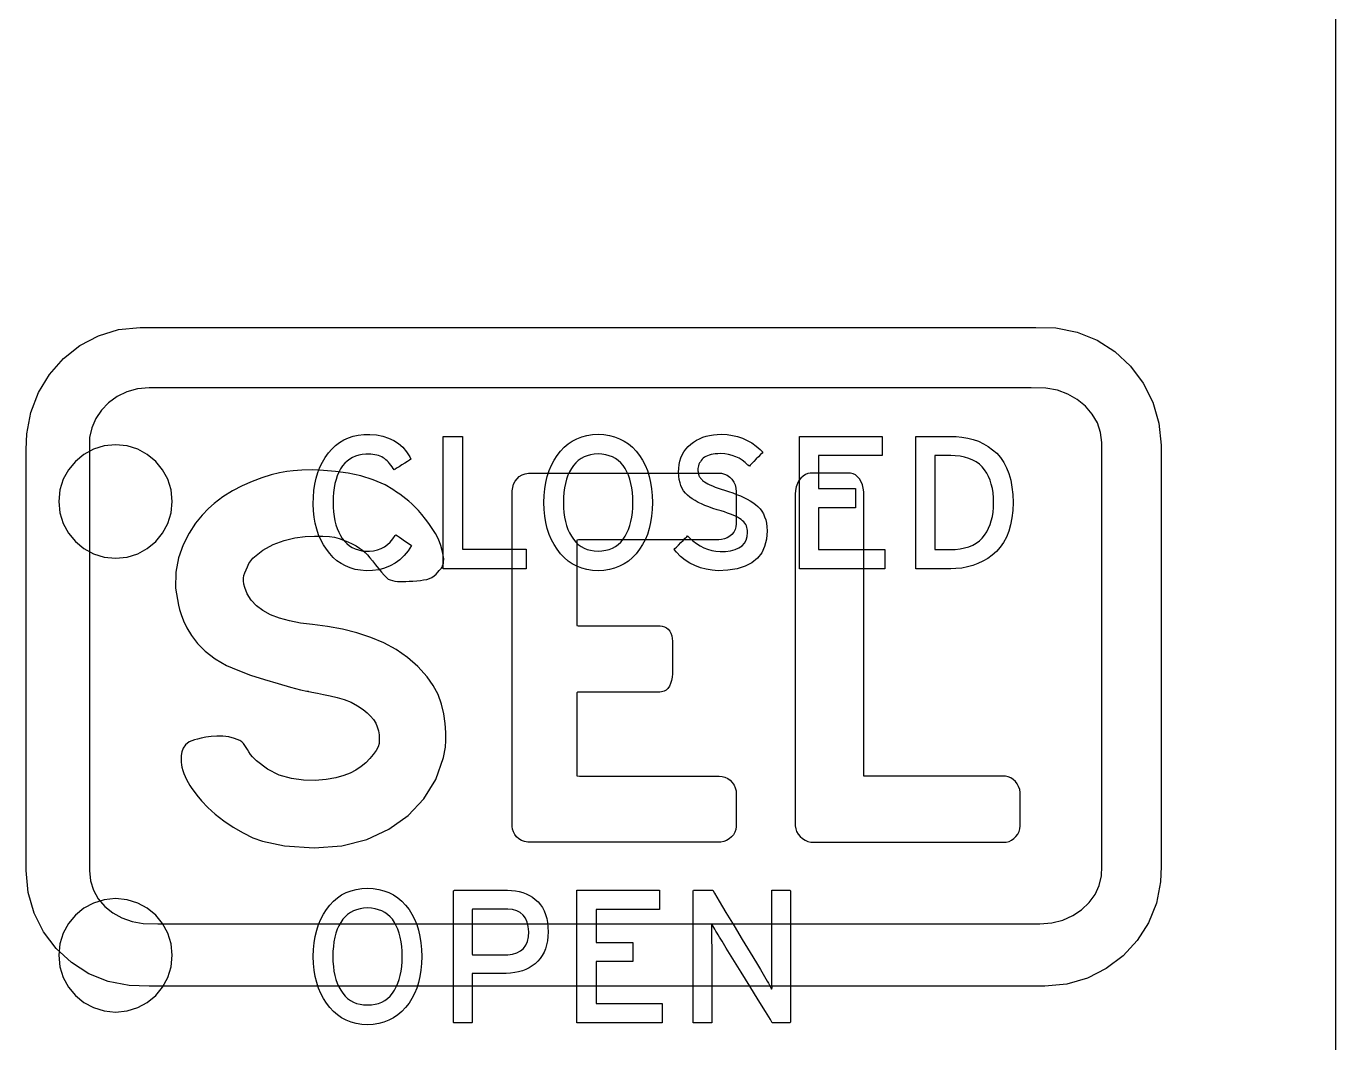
# Model space of a CAD drawing. Extents: x 1 to 47.7, y 0.2 to 35.
# Drawn here: x 24.198 to 25.352, y 3.85 to 4.746 of the extents above; entities that cross this region are included whole.
import ezdxf

# ---------------------------------------------------------------- set-up
doc = ezdxf.new("R2010")
doc.units = 0
doc.header["$MEASUREMENT"] = 0
for name, color, linetype in [('4_1__5U__UP_TO_TWO_IO_BOAR', 7, 'CONTINUOUS'), ('4_2__5U__FRONT_PANEL_W_24_', 7, 'CONTINUOUS'), ('5_1___24__TARGET_LEDS___12', 7, 'CONTINUOUS')]:
    doc.layers.add(name, color=color, linetype=linetype)

msp = doc.modelspace()

# ---------------------------------------------------------------- linework, layer by layer
at = {"layer": '4_1__5U__UP_TO_TWO_IO_BOAR'}
for points in [[(24.2981, 4.4806), (24.3286, 4.4806), (24.4097, 4.4806), (24.526, 4.4806), (24.6617, 4.4806), (24.8013, 4.4806), (24.9292, 4.4806), (25.0299, 4.4806), (25.0877, 4.4806), (25.1054, 4.4801), (25.1242, 4.4764), (25.1416, 4.4693), (25.1573, 4.4592), (25.171, 4.4464), (25.1823, 4.4315), (25.1908, 4.4146), (25.1962, 4.3963), (25.198, 4.3769), (25.198, 4.3625), (25.198, 4.3243), (25.198, 4.2697), (25.198, 4.2058), (25.198, 4.1402), (25.198, 4.08), (25.198, 4.0327), (25.198, 4.0055), (25.1976, 3.992), (25.1939, 3.9732), (25.1869, 3.9558), (25.177, 3.9402), (25.1645, 3.9266), (25.1497, 3.9155), (25.1331, 3.9071), (25.1149, 3.9019), (25.0956, 3.9), (25.0651, 3.9), (24.9839, 3.9), (24.8677, 3.9), (24.732, 3.9), (24.5924, 3.9), (24.4645, 3.9), (24.3638, 3.9), (24.306, 3.9), (24.2885, 3.9005), (24.27, 3.9041), (24.2529, 3.911), (24.2375, 3.9208), (24.2241, 3.9331), (24.213, 3.9478), (24.2047, 3.9643), (24.1995, 3.9824), (24.1976, 4.0018), (24.1976, 4.0161), (24.1976, 4.0543), (24.1976, 4.109), (24.1976, 4.1728), (24.1976, 4.2384), (24.1976, 4.2986), (24.1976, 4.3459), (24.1976, 4.3731), (24.1981, 4.3867), (24.2017, 4.4056), (24.2085, 4.4233), (24.2182, 4.4392), (24.2305, 4.4531), (24.245, 4.4646), (24.2613, 4.4732), (24.2791, 4.4787)], [(24.306, 4.4272), (24.2958, 4.4263), (24.2864, 4.4237), (24.2778, 4.4196), (24.2702, 4.4142), (24.2639, 4.4077), (24.2589, 4.4003), (24.2554, 4.3922), (24.2535, 4.3836), (24.2533, 4.3754), (24.2533, 4.348), (24.2533, 4.3004), (24.2533, 4.2399), (24.2533, 4.1738), (24.2533, 4.1096), (24.2533, 4.0546), (24.2533, 4.0162), (24.2533, 4.0018), (24.2542, 3.9929), (24.2569, 3.9846), (24.2612, 3.977), (24.2669, 3.9703), (24.2739, 3.9646), (24.282, 3.9601), (24.291, 3.9569), (24.3008, 3.9552), (24.3138, 3.955), (24.3707, 3.955), (24.4698, 3.955), (24.5958, 3.955), (24.7333, 3.955), (24.8669, 3.955), (24.9814, 3.955), (25.0613, 3.955), (25.0913, 3.955), (25.1016, 3.9559), (25.1113, 3.9583), (25.1202, 3.9622), (25.128, 3.9673), (25.1346, 3.9736), (25.1398, 3.9807), (25.1435, 3.9887), (25.1454, 3.9973), (25.1457, 4.0055), (25.1457, 4.0329), (25.1457, 4.0805), (25.1457, 4.141), (25.1457, 4.2071), (25.1457, 4.2713), (25.1457, 4.3263), (25.1457, 4.3647), (25.1457, 4.3792), (25.1447, 4.388), (25.1419, 4.3964), (25.1374, 4.4041), (25.1314, 4.4111), (25.1242, 4.4171), (25.1158, 4.4218), (25.1066, 4.4252), (25.0966, 4.427), (25.0835, 4.4272), (25.0266, 4.4272), (24.9275, 4.4272), (24.8015, 4.4272), (24.664, 4.4272), (24.5304, 4.4272), (24.416, 4.4272), (24.336, 4.4272)], [(24.386, 4.1164), (24.3813, 4.1184), (24.3762, 4.1197), (24.3709, 4.1202), (24.3656, 4.1203), (24.3606, 4.1199), (24.3559, 4.1193), (24.3519, 4.1185), (24.3487, 4.1178), (24.346, 4.1171), (24.3414, 4.1152), (24.3381, 4.1127), (24.336, 4.1097), (24.3347, 4.1066), (24.3342, 4.1034), (24.3341, 4.1003), (24.3343, 4.0975), (24.3345, 4.0952), (24.3348, 4.0931), (24.3356, 4.0902), (24.3366, 4.0874), (24.3377, 4.0847), (24.3389, 4.082), (24.3404, 4.0794), (24.3419, 4.0768), (24.3437, 4.0743), (24.3457, 4.0717), (24.348, 4.0683), (24.3521, 4.0632), (24.3576, 4.0575), (24.3643, 4.0516), (24.3719, 4.0457), (24.3802, 4.0401), (24.3888, 4.035), (24.3974, 4.0308), (24.4058, 4.0277), (24.4253, 4.0237), (24.4515, 4.0218), (24.4758, 4.0238), (24.4978, 4.0294), (24.5174, 4.0383), (24.5343, 4.0503), (24.5481, 4.0651), (24.5586, 4.0822), (24.5656, 4.1015), (24.5672, 4.1105), (24.5675, 4.1166), (24.5675, 4.1237), (24.567, 4.1316), (24.5658, 4.1399), (24.5638, 4.1485), (24.5607, 4.1569), (24.5565, 4.1651), (24.551, 4.1726), (24.543, 4.1816), (24.5338, 4.1897), (24.5237, 4.1966), (24.5129, 4.2025), (24.5013, 4.2074), (24.4891, 4.2114), (24.4764, 4.2145), (24.4633, 4.2169), (24.4499, 4.2186), (24.4393, 4.2199), (24.4296, 4.2219), (24.4209, 4.2243), (24.4131, 4.2273), (24.4063, 4.231), (24.4006, 4.2352), (24.396, 4.2401), (24.3925, 4.2457), (24.3904, 4.2513), (24.3895, 4.2543), (24.3891, 4.2571), (24.3892, 4.2596), (24.3896, 4.262), (24.3904, 4.2644), (24.3914, 4.2669), (24.3926, 4.2695), (24.3939, 4.2724), (24.3975, 4.2772), (24.4061, 4.2842), (24.4154, 4.2893), (24.4249, 4.2929), (24.4343, 4.2951), (24.4434, 4.2962), (24.4518, 4.2967), (24.4591, 4.2966), (24.4649, 4.2963), (24.4693, 4.2957), (24.4734, 4.2946), (24.4774, 4.2932), (24.4813, 4.2916), (24.485, 4.2899), (24.4884, 4.288), (24.4915, 4.2861), (24.4942, 4.2841), (24.4965, 4.2821), (24.4984, 4.2801), (24.5006, 4.2776), (24.503, 4.2747), (24.5056, 4.2714), (24.5082, 4.2681), (24.5108, 4.265), (24.5131, 4.2622), (24.5152, 4.2601), (24.5168, 4.2588), (24.5186, 4.258), (24.5206, 4.2574), (24.5227, 4.2569), (24.5248, 4.2567), (24.5271, 4.2565), (24.5295, 4.2565), (24.5322, 4.2566), (24.5352, 4.2568), (24.5385, 4.257), (24.5419, 4.2573), (24.5451, 4.2576), (24.548, 4.258), (24.5507, 4.2585), (24.5531, 4.2593), (24.5553, 4.2603), (24.5573, 4.2615), (24.5591, 4.2631), (24.5606, 4.265), (24.5618, 4.2663), (24.5628, 4.2675), (24.5636, 4.2685), (24.5642, 4.2694), (24.5647, 4.2704), (24.5651, 4.2714), (24.5654, 4.2725), (24.5656, 4.2739), (24.5657, 4.2765), (24.5647, 4.2828), (24.5632, 4.2885), (24.561, 4.2938), (24.5585, 4.2988), (24.5556, 4.3033), (24.5526, 4.3077), (24.5495, 4.3117), (24.5465, 4.3156), (24.5434, 4.3192), (24.5403, 4.3224), (24.5375, 4.3251), (24.5348, 4.3275), (24.5323, 4.3296), (24.5297, 4.3315), (24.527, 4.3335), (24.524, 4.3355), (24.5208, 4.3378), (24.514, 4.3418), (24.5036, 4.3463), (24.4927, 4.3497), (24.4815, 4.3521), (24.4704, 4.3537), (24.4596, 4.3546), (24.4496, 4.3549), (24.4406, 4.3547), (24.433, 4.3542), (24.4273, 4.3536), (24.4209, 4.3524), (24.4135, 4.3505), (24.4054, 4.348), (24.3969, 4.3448), (24.3881, 4.341), (24.3794, 4.3365), (24.371, 4.3313), (24.3632, 4.3254), (24.3582, 4.3209), (24.3528, 4.3152), (24.347, 4.3079), (24.3412, 4.2992), (24.336, 4.289), (24.3319, 4.2775), (24.3295, 4.2648), (24.3293, 4.2508), (24.3318, 4.2358), (24.3328, 4.232), (24.3342, 4.2275), (24.3363, 4.2219), (24.3392, 4.2157), (24.3433, 4.209), (24.3486, 4.2021), (24.3555, 4.1953), (24.3641, 4.1886), (24.3743, 4.1827), (24.3841, 4.1784), (24.3955, 4.1742), (24.4077, 4.1702), (24.4198, 4.1666), (24.4306, 4.1636), (24.4393, 4.1613), (24.445, 4.16), (24.4466, 4.1598), (24.4455, 4.1601), (24.4495, 4.1591), (24.4543, 4.1581), (24.4598, 4.157), (24.4656, 4.1558), (24.4718, 4.1544), (24.4779, 4.1525), (24.484, 4.1502), (24.4897, 4.1472), (24.4946, 4.1439), (24.4982, 4.141), (24.5012, 4.138), (24.5037, 4.135), (24.5057, 4.1319), (24.5071, 4.1286), (24.5081, 4.1251), (24.5087, 4.1214), (24.5089, 4.1173), (24.5087, 4.114), (24.5078, 4.111), (24.5061, 4.1077), (24.5036, 4.1041), (24.5006, 4.1005), (24.4969, 4.0969), (24.4928, 4.0935), (24.4881, 4.0904), (24.4831, 4.0878), (24.4777, 4.0857), (24.4706, 4.0837), (24.4621, 4.0821), (24.4525, 4.0812), (24.4422, 4.0814), (24.4314, 4.0829), (24.4207, 4.086), (24.4102, 4.0912), (24.4005, 4.0986), (24.3972, 4.102), (24.3954, 4.1043), (24.3939, 4.1065), (24.3926, 4.1085), (24.3915, 4.1104), (24.3903, 4.1122), (24.3891, 4.1138), (24.3877, 4.1152)], [(24.626, 4.3136), (24.626, 4.3136), (24.626, 4.3136), (24.626, 4.3136), (24.626, 4.3136), (24.626, 4.3136), (24.626, 4.3136), (24.626, 4.3136), (24.626, 4.3136), (24.626, 4.3137), (24.626, 4.3147), (24.626, 4.317), (24.626, 4.3201), (24.626, 4.3237), (24.626, 4.3273), (24.626, 4.3307), (24.626, 4.3334), (24.626, 4.335), (24.6261, 4.3365), (24.6265, 4.3396), (24.6273, 4.3424), (24.6286, 4.345), (24.6303, 4.3472), (24.6323, 4.3491), (24.6347, 4.3506), (24.6374, 4.3516), (24.6404, 4.3521), (24.6437, 4.3521), (24.6554, 4.3521), (24.6755, 4.3521), (24.701, 4.3521), (24.729, 4.3521), (24.7567, 4.3521), (24.781, 4.3521), (24.7991, 4.3521), (24.808, 4.3521), (24.8105, 4.352), (24.8131, 4.3513), (24.8156, 4.3502), (24.8178, 4.3486), (24.8197, 4.3467), (24.8213, 4.3443), (24.8225, 4.3417), (24.8233, 4.3388), (24.8236, 4.3356), (24.8236, 4.3345), (24.8236, 4.332), (24.8236, 4.3283), (24.8236, 4.3239), (24.8236, 4.3192), (24.8236, 4.3147), (24.8236, 4.311), (24.8236, 4.3085), (24.8236, 4.3075), (24.8233, 4.3049), (24.8225, 4.3024), (24.8213, 4.3002), (24.8197, 4.2982), (24.8178, 4.2965), (24.8156, 4.2952), (24.8131, 4.2942), (24.8105, 4.2937), (24.8081, 4.2935), (24.8014, 4.2935), (24.7878, 4.2935), (24.7695, 4.2935), (24.7487, 4.2935), (24.7275, 4.2935), (24.7083, 4.2935), (24.6932, 4.2935), (24.6844, 4.2935), (24.683, 4.293), (24.683, 4.288), (24.683, 4.2791), (24.683, 4.2677), (24.683, 4.2549), (24.683, 4.2422), (24.683, 4.2309), (24.683, 4.2224), (24.683, 4.2178), (24.6841, 4.2175), (24.6897, 4.2175), (24.6988, 4.2175), (24.7102, 4.2175), (24.7226, 4.2175), (24.7347, 4.2175), (24.7452, 4.2175), (24.7528, 4.2175), (24.7564, 4.2175), (24.7582, 4.2173), (24.7602, 4.2167), (24.762, 4.2158), (24.7635, 4.2145), (24.7649, 4.2129), (24.7659, 4.211), (24.7667, 4.2088), (24.7672, 4.2065), (24.7673, 4.204), (24.7673, 4.203), (24.7673, 4.2003), (24.7673, 4.1965), (24.7673, 4.1919), (24.7673, 4.1872), (24.7673, 4.1828), (24.7673, 4.1791), (24.7673, 4.1767), (24.7673, 4.1754), (24.7671, 4.1722), (24.7666, 4.1693), (24.7657, 4.1666), (24.7646, 4.1644), (24.7633, 4.1624), (24.7617, 4.1609), (24.7599, 4.1599), (24.7578, 4.1593), (24.7561, 4.1592), (24.7517, 4.1592), (24.7434, 4.1592), (24.7325, 4.1592), (24.7203, 4.1592), (24.708, 4.1592), (24.6969, 4.1592), (24.6883, 4.1592), (24.6836, 4.1592), (24.683, 4.1584), (24.683, 4.1532), (24.683, 4.1442), (24.683, 4.1329), (24.683, 4.1204), (24.683, 4.1081), (24.683, 4.0973), (24.683, 4.0893), (24.683, 4.0853), (24.6854, 4.0851), (24.6956, 4.0851), (24.7116, 4.0851), (24.7313, 4.0851), (24.7525, 4.0851), (24.773, 4.0851), (24.7907, 4.0851), (24.8032, 4.0851), (24.8084, 4.0851), (24.811, 4.0849), (24.8136, 4.0842), (24.816, 4.083), (24.8181, 4.0814), (24.82, 4.0794), (24.8216, 4.0772), (24.8227, 4.0748), (24.8234, 4.0721), (24.8236, 4.0696), (24.8236, 4.0684), (24.8236, 4.0656), (24.8236, 4.0616), (24.8236, 4.057), (24.8236, 4.0522), (24.8236, 4.0477), (24.8236, 4.0441), (24.8236, 4.0418), (24.8236, 4.0406), (24.8232, 4.0381), (24.8223, 4.0357), (24.821, 4.0335), (24.8194, 4.0315), (24.8174, 4.0298), (24.8151, 4.0284), (24.8126, 4.0274), (24.81, 4.0269), (24.8072, 4.0268), (24.7964, 4.0268), (24.7769, 4.0268), (24.7518, 4.0268), (24.7239, 4.0268), (24.6961, 4.0268), (24.6713, 4.0268), (24.6526, 4.0268), (24.6427, 4.0268), (24.6398, 4.0269), (24.6369, 4.0275), (24.6342, 4.0285), (24.6319, 4.0299), (24.6299, 4.0316), (24.6283, 4.0337), (24.6271, 4.0359), (24.6264, 4.0383), (24.6261, 4.0408), (24.626, 4.0479), (24.626, 4.0713), (24.626, 4.107), (24.626, 4.1503), (24.626, 4.1964), (24.626, 4.2405), (24.626, 4.278), (24.626, 4.3039)], [(24.8756, 4.0413), (24.876, 4.0387), (24.8768, 4.0362), (24.8782, 4.0339), (24.88, 4.0319), (24.882, 4.0301), (24.8843, 4.0286), (24.8867, 4.0276), (24.8892, 4.027), (24.8915, 4.0268), (24.9016, 4.0268), (24.921, 4.0268), (24.9467, 4.0268), (24.9754, 4.0268), (25.0042, 4.0268), (25.0299, 4.0268), (25.0493, 4.0268), (25.0593, 4.0268), (25.0616, 4.027), (25.064, 4.0276), (25.0662, 4.0286), (25.0683, 4.0301), (25.0701, 4.0319), (25.0717, 4.0339), (25.0729, 4.0362), (25.0736, 4.0387), (25.0739, 4.0413), (25.0739, 4.0423), (25.0739, 4.0451), (25.0739, 4.0491), (25.0739, 4.0538), (25.0739, 4.0587), (25.0739, 4.0632), (25.0739, 4.0669), (25.0739, 4.0691), (25.0739, 4.0706), (25.0734, 4.0733), (25.0725, 4.0759), (25.0712, 4.0783), (25.0696, 4.0805), (25.0676, 4.0822), (25.0655, 4.0837), (25.0632, 4.0846), (25.0609, 4.0851), (25.058, 4.0851), (25.048, 4.0851), (25.032, 4.0851), (25.0122, 4.0851), (24.9908, 4.0851), (24.9702, 4.0851), (24.9527, 4.0851), (24.9405, 4.0851), (24.9359, 4.0851), (24.9359, 4.0943), (24.9359, 4.1188), (24.9359, 4.1541), (24.9359, 4.1955), (24.9359, 4.2385), (24.9359, 4.2783), (24.9359, 4.3106), (24.9359, 4.3305), (24.9359, 4.3358), (24.9355, 4.339), (24.9347, 4.3419), (24.9336, 4.3446), (24.9322, 4.347), (24.9305, 4.349), (24.9286, 4.3505), (24.9266, 4.3516), (24.9244, 4.3521), (24.9231, 4.3521), (24.9203, 4.3521), (24.9158, 4.3521), (24.9103, 4.3521), (24.9043, 4.3521), (24.8985, 4.3521), (24.8935, 4.3521), (24.8901, 4.3521), (24.8888, 4.3521), (24.8866, 4.3518), (24.8845, 4.351), (24.8824, 4.3496), (24.8805, 4.3477), (24.8788, 4.3455), (24.8774, 4.3429), (24.8764, 4.34), (24.8758, 4.3369), (24.8756, 4.3336), (24.8756, 4.3178), (24.8756, 4.2874), (24.8756, 4.2472), (24.8756, 4.2022), (24.8756, 4.1571), (24.8756, 4.1169), (24.8756, 4.0865), (24.8756, 4.0708), (24.8756, 4.0691), (24.8756, 4.0669), (24.8756, 4.0632), (24.8756, 4.0587), (24.8756, 4.0538), (24.8756, 4.0491), (24.8756, 4.0451), (24.8756, 4.0423)]]:
    msp.add_lwpolyline(points, close=True, dxfattribs=at)
at = {"layer": '4_2__5U__FRONT_PANEL_W_24_'}
msp.add_lwpolyline([(25.3521, 3.8408), (25.3521, 3.876), (25.3521, 3.9122), (25.3521, 3.9493), (25.3521, 3.9873), (25.3521, 4.0262), (25.3521, 4.0659), (25.3521, 4.1066), (25.3521, 4.1481), (25.3521, 4.1904), (25.3521, 4.2336), (25.3521, 4.2777), (25.3521, 4.3225), (25.3521, 4.3682), (25.3521, 4.4147), (25.3521, 4.462), (25.3521, 4.51), (25.3521, 4.5589), (25.3521, 4.6085), (25.3521, 4.6589), (25.3521, 4.71), (25.3521, 4.7618)], dxfattribs=at)
at = {"layer": '5_1___24__TARGET_LEDS___12'}
for points in [[(25.3521, 3.8408), (25.3521, 3.876), (25.3521, 3.9122), (25.3521, 3.9493), (25.3521, 3.9873), (25.3521, 4.0262), (25.3521, 4.0659), (25.3521, 4.1066), (25.3521, 4.1481), (25.3521, 4.1904), (25.3521, 4.2336), (25.3521, 4.2777), (25.3521, 4.3225), (25.3521, 4.3682), (25.3521, 4.4147), (25.3521, 4.462), (25.3521, 4.51), (25.3521, 4.5589), (25.3521, 4.6085), (25.3521, 4.6589), (25.3521, 4.71), (25.3521, 4.7618)], [(24.5652, 4.2679), (24.5652, 4.3845), (24.5821, 4.3845), (24.5821, 4.285), (24.6385, 4.285), (24.6385, 4.2679), (24.5652, 4.2679)], [(24.8793, 4.2679), (24.8793, 4.3845), (24.9521, 4.3845), (24.9521, 4.3676), (24.8962, 4.3676), (24.8962, 4.3386), (24.9287, 4.3386), (24.9287, 4.3217), (24.8962, 4.3217), (24.8962, 4.2848), (24.9546, 4.2848), (24.9546, 4.2679), (24.8793, 4.2679)], [(24.6831, 3.8678), (24.6831, 3.9845), (24.7558, 3.9845), (24.7558, 3.9675), (24.7, 3.9675), (24.7, 3.9385), (24.7324, 3.9385), (24.7324, 3.9216), (24.7, 3.9216), (24.7, 3.8848), (24.7583, 3.8848), (24.7583, 3.8678), (24.6831, 3.8678)]]:
    msp.add_lwpolyline(points, dxfattribs=at)
for points in [[(24.2264, 4.3272), (24.2274, 4.3171), (24.2303, 4.3077), (24.2349, 4.2992), (24.2411, 4.2918), (24.2485, 4.2857), (24.257, 4.2811), (24.2663, 4.2782), (24.2764, 4.2772), (24.2865, 4.2782), (24.2959, 4.2811), (24.3044, 4.2857), (24.3118, 4.2918), (24.3179, 4.2992), (24.3225, 4.3077), (24.3254, 4.3171), (24.3264, 4.3272), (24.3254, 4.3373), (24.3225, 4.3467), (24.3179, 4.3551), (24.3118, 4.3625), (24.3044, 4.3686), (24.2959, 4.3732), (24.2865, 4.3761), (24.2764, 4.3772), (24.2663, 4.3761), (24.257, 4.3732), (24.2485, 4.3686), (24.2411, 4.3625), (24.2349, 4.3551), (24.2303, 4.3467), (24.2274, 4.3373)], [(24.5374, 4.2883), (24.5343, 4.2836), (24.5309, 4.2794), (24.5271, 4.2758), (24.523, 4.2728), (24.5185, 4.2703), (24.5136, 4.2684), (24.5084, 4.267), (24.5028, 4.2662), (24.4972, 4.266), (24.4923, 4.2665), (24.4876, 4.2673), (24.4833, 4.2686), (24.4791, 4.2703), (24.4753, 4.2724), (24.4716, 4.2749), (24.4683, 4.2779), (24.4652, 4.2813), (24.4623, 4.285), (24.4596, 4.289), (24.4574, 4.2933), (24.4554, 4.2979), (24.4538, 4.3027), (24.4525, 4.3079), (24.4516, 4.3133), (24.451, 4.319), (24.4507, 4.325), (24.4508, 4.3311), (24.4513, 4.3369), (24.4521, 4.3425), (24.4533, 4.3477), (24.4547, 4.3527), (24.4565, 4.3574), (24.4587, 4.3619), (24.4612, 4.366), (24.464, 4.3699), (24.467, 4.3734), (24.4703, 4.3765), (24.4738, 4.3792), (24.4776, 4.3814), (24.4816, 4.3833), (24.4859, 4.3847), (24.4904, 4.3857), (24.4952, 4.3862), (24.5006, 4.3863), (24.5064, 4.3858), (24.5119, 4.3847), (24.517, 4.3831), (24.5216, 4.3809), (24.5258, 4.3782), (24.5296, 4.3749), (24.5329, 4.371), (24.5359, 4.3665), (24.5367, 4.3645), (24.5356, 4.3637), (24.5337, 4.3625), (24.5314, 4.361), (24.5288, 4.3594), (24.5263, 4.3578), (24.5242, 4.3564), (24.5226, 4.3554), (24.5219, 4.3549), (24.5211, 4.3563), (24.5201, 4.3578), (24.5191, 4.3592), (24.518, 4.3606), (24.5169, 4.3618), (24.5158, 4.3629), (24.5147, 4.3639), (24.5136, 4.3649), (24.5124, 4.3657), (24.511, 4.3664), (24.5097, 4.367), (24.5082, 4.3676), (24.5066, 4.368), (24.505, 4.3684), (24.5033, 4.3687), (24.5015, 4.3689), (24.4996, 4.3689), (24.4971, 4.3689), (24.4939, 4.3686), (24.4909, 4.368), (24.488, 4.3672), (24.4854, 4.366), (24.4829, 4.3645), (24.4806, 4.3628), (24.4785, 4.3608), (24.4766, 4.3585), (24.4748, 4.3558), (24.4733, 4.353), (24.4719, 4.3499), (24.4708, 4.3465), (24.4698, 4.343), (24.4691, 4.3392), (24.4685, 4.3352), (24.4682, 4.331), (24.4681, 4.3265), (24.4682, 4.3221), (24.4685, 4.3179), (24.469, 4.3139), (24.4697, 4.3102), (24.4706, 4.3066), (24.4717, 4.3033), (24.4731, 4.3002), (24.4746, 4.2973), (24.4763, 4.2946), (24.4782, 4.2921), (24.4803, 4.29), (24.4826, 4.2881), (24.485, 4.2866), (24.4877, 4.2853), (24.4905, 4.2844), (24.4935, 4.2838), (24.4967, 4.2835), (24.5003, 4.2834), (24.5039, 4.2838), (24.5073, 4.2846), (24.5105, 4.2857), (24.5135, 4.2872), (24.5162, 4.2891), (24.5186, 4.2914), (24.5209, 4.2941), (24.5228, 4.2971), (24.5236, 4.2978), (24.5248, 4.297), (24.5266, 4.2958), (24.5288, 4.2942), (24.5312, 4.2925), (24.5335, 4.291), (24.5355, 4.2896), (24.5369, 4.2887)], [(24.7497, 4.3262), (24.7495, 4.32), (24.7489, 4.3141), (24.748, 4.3085), (24.7468, 4.3032), (24.7452, 4.2982), (24.7433, 4.2935), (24.741, 4.2891), (24.7384, 4.285), (24.7354, 4.2811), (24.7321, 4.2777), (24.7285, 4.2746), (24.7247, 4.2721), (24.7207, 4.27), (24.7163, 4.2683), (24.7117, 4.2671), (24.7069, 4.2663), (24.7018, 4.266), (24.6967, 4.2663), (24.6919, 4.2671), (24.6873, 4.2683), (24.683, 4.27), (24.679, 4.2721), (24.6753, 4.2746), (24.6718, 4.2777), (24.6686, 4.2811), (24.6656, 4.285), (24.6629, 4.2891), (24.6606, 4.2935), (24.6586, 4.2982), (24.657, 4.3032), (24.6557, 4.3085), (24.6548, 4.3141), (24.6542, 4.32), (24.654, 4.3262), (24.6542, 4.3324), (24.6548, 4.3384), (24.6557, 4.344), (24.657, 4.3493), (24.6586, 4.3544), (24.6606, 4.3591), (24.6629, 4.3636), (24.6656, 4.3677), (24.6686, 4.3716), (24.6718, 4.375), (24.6753, 4.3779), (24.679, 4.3804), (24.683, 4.3825), (24.6873, 4.3841), (24.6919, 4.3853), (24.6967, 4.3861), (24.7018, 4.3864), (24.7069, 4.3861), (24.7117, 4.3853), (24.7163, 4.3841), (24.7207, 4.3825), (24.7247, 4.3804), (24.7285, 4.3779), (24.7321, 4.375), (24.7354, 4.3716), (24.7384, 4.3677), (24.741, 4.3636), (24.7433, 4.3591), (24.7452, 4.3544), (24.7468, 4.3493), (24.748, 4.344), (24.7489, 4.3384), (24.7495, 4.3324)], [(24.8507, 4.3014), (24.8502, 4.294), (24.8486, 4.2875), (24.846, 4.2819), (24.8422, 4.2771), (24.8373, 4.2731), (24.8314, 4.2701), (24.8244, 4.2678), (24.8162, 4.2665), (24.8077, 4.266), (24.8022, 4.2665), (24.7969, 4.2674), (24.7919, 4.2687), (24.7871, 4.2706), (24.7826, 4.2728), (24.7784, 4.2755), (24.7745, 4.2787), (24.7708, 4.2824), (24.7687, 4.2849), (24.7694, 4.2856), (24.7708, 4.287), (24.7726, 4.2888), (24.7747, 4.2909), (24.7767, 4.2929), (24.7785, 4.2947), (24.7799, 4.2961), (24.7807, 4.2969), (24.7824, 4.2952), (24.7854, 4.2925), (24.7884, 4.2901), (24.7916, 4.2881), (24.7949, 4.2864), (24.7983, 4.285), (24.8019, 4.284), (24.8055, 4.2834), (24.8093, 4.2831), (24.8141, 4.2832), (24.8186, 4.2838), (24.8226, 4.2848), (24.8259, 4.2862), (24.8287, 4.2881), (24.8308, 4.2904), (24.8323, 4.2931), (24.8333, 4.2963), (24.8336, 4.2999), (24.8335, 4.3015), (24.8333, 4.303), (24.833, 4.3043), (24.8325, 4.3056), (24.8319, 4.3069), (24.8311, 4.3081), (24.8302, 4.3092), (24.8291, 4.3102), (24.8279, 4.3112), (24.8264, 4.3122), (24.8247, 4.3132), (24.8229, 4.3142), (24.8207, 4.3152), (24.8184, 4.3161), (24.8159, 4.317), (24.8131, 4.318), (24.8102, 4.3189), (24.8067, 4.3199), (24.8029, 4.3211), (24.7993, 4.3223), (24.7959, 4.3236), (24.7928, 4.325), (24.7899, 4.3264), (24.7872, 4.3279), (24.7847, 4.3294), (24.7825, 4.331), (24.7805, 4.3327), (24.7788, 4.3345), (24.7772, 4.3365), (24.7759, 4.3387), (24.7748, 4.3411), (24.774, 4.3437), (24.7733, 4.3466), (24.7729, 4.3496), (24.7727, 4.3529), (24.7728, 4.3563), (24.7732, 4.3596), (24.7738, 4.3627), (24.7747, 4.3656), (24.7759, 4.3684), (24.7774, 4.371), (24.7791, 4.3734), (24.7812, 4.3756), (24.7834, 4.3777), (24.7859, 4.3795), (24.7884, 4.3811), (24.7911, 4.3825), (24.794, 4.3837), (24.7969, 4.3846), (24.8001, 4.3854), (24.8034, 4.3859), (24.8068, 4.3862), (24.8105, 4.3864), (24.8155, 4.3861), (24.8202, 4.3854), (24.8248, 4.3843), (24.8291, 4.3829), (24.8333, 4.381), (24.8373, 4.3787), (24.841, 4.376), (24.8446, 4.373), (24.8469, 4.3705), (24.8463, 4.3698), (24.845, 4.3685), (24.8432, 4.3666), (24.8412, 4.3646), (24.8392, 4.3625), (24.8374, 4.3606), (24.8359, 4.3591), (24.8351, 4.3582), (24.8339, 4.3593), (24.8314, 4.3615), (24.8288, 4.3635), (24.826, 4.3652), (24.8231, 4.3666), (24.82, 4.3677), (24.8168, 4.3685), (24.8134, 4.369), (24.8099, 4.3693), (24.8072, 4.3692), (24.8051, 4.3691), (24.8032, 4.3688), (24.8014, 4.3685), (24.7997, 4.368), (24.7982, 4.3675), (24.7968, 4.3668), (24.7956, 4.3661), (24.7944, 4.3653), (24.7935, 4.3643), (24.7926, 4.3633), (24.7919, 4.3622), (24.7912, 4.3611), (24.7907, 4.3599), (24.7903, 4.3587), (24.79, 4.3574), (24.7898, 4.3561), (24.7898, 4.3547), (24.7898, 4.3541), (24.7899, 4.3534), (24.7899, 4.3528), (24.79, 4.3522), (24.7902, 4.3516), (24.7903, 4.351), (24.7905, 4.3505), (24.7907, 4.3499), (24.791, 4.3494), (24.7913, 4.3489), (24.7916, 4.3483), (24.792, 4.3478), (24.7924, 4.3473), (24.7929, 4.3467), (24.7934, 4.3462), (24.7939, 4.3457), (24.7946, 4.3452), (24.7955, 4.3445), (24.7969, 4.3436), (24.7986, 4.3427), (24.8004, 4.3417), (24.8025, 4.3408), (24.8049, 4.3399), (24.8075, 4.3389), (24.8102, 4.3379), (24.8133, 4.337), (24.8168, 4.3359), (24.8205, 4.3347), (24.8239, 4.3334), (24.8272, 4.3321), (24.8302, 4.3307), (24.8331, 4.3293), (24.8358, 4.3278), (24.8383, 4.3262), (24.8406, 4.3245), (24.8426, 4.3227), (24.8445, 4.3208), (24.8461, 4.3186), (24.8475, 4.3162), (24.8486, 4.3137), (24.8495, 4.3109), (24.8501, 4.3079), (24.8505, 4.3047)], [(25.0676, 4.3262), (25.0673, 4.3192), (25.0666, 4.3126), (25.0654, 4.3066), (25.0638, 4.301), (25.0617, 4.2958), (25.0592, 4.2911), (25.0563, 4.2869), (25.0529, 4.2832), (25.0492, 4.2799), (25.0452, 4.277), (25.041, 4.2746), (25.0366, 4.2725), (25.0321, 4.2708), (25.0273, 4.2695), (25.0223, 4.2685), (25.0172, 4.268), (25.0126, 4.2679), (25.011, 4.2679), (25.0076, 4.2679), (25.0029, 4.2679), (24.9976, 4.2679), (24.9922, 4.2679), (24.9874, 4.2679), (24.9837, 4.2679), (24.9819, 4.2679), (24.9818, 4.2702), (24.9818, 4.2804), (24.9818, 4.2964), (24.9818, 4.3159), (24.9818, 4.3365), (24.9818, 4.356), (24.9818, 4.372), (24.9818, 4.3821), (24.9819, 4.3845), (24.9837, 4.3845), (24.9874, 4.3845), (24.9922, 4.3845), (24.9976, 4.3845), (25.0029, 4.3845), (25.0076, 4.3845), (25.011, 4.3845), (25.0126, 4.3845), (25.0173, 4.3844), (25.0225, 4.3839), (25.0276, 4.3831), (25.0324, 4.3818), (25.037, 4.3802), (25.0414, 4.3781), (25.0455, 4.3757), (25.0495, 4.3728), (25.0532, 4.3696), (25.0565, 4.3658), (25.0594, 4.3616), (25.0619, 4.3569), (25.0639, 4.3517), (25.0655, 4.346), (25.0666, 4.3399), (25.0673, 4.3333)], [(24.7324, 4.3262), (24.7323, 4.3308), (24.732, 4.3352), (24.7315, 4.3393), (24.7307, 4.3431), (24.7298, 4.3468), (24.7286, 4.3502), (24.7272, 4.3533), (24.7256, 4.3563), (24.7238, 4.3589), (24.7217, 4.3612), (24.7195, 4.3632), (24.717, 4.365), (24.7144, 4.3664), (24.7115, 4.3675), (24.7085, 4.3683), (24.7052, 4.3688), (24.7018, 4.369), (24.6984, 4.3688), (24.6952, 4.3683), (24.6922, 4.3675), (24.6894, 4.3664), (24.6867, 4.365), (24.6843, 4.3632), (24.6821, 4.3612), (24.6801, 4.3589), (24.6782, 4.3563), (24.6766, 4.3533), (24.6752, 4.3502), (24.674, 4.3468), (24.673, 4.3431), (24.6722, 4.3393), (24.6717, 4.3352), (24.6713, 4.3308), (24.6712, 4.3262), (24.6713, 4.3217), (24.6717, 4.3174), (24.6722, 4.3133), (24.673, 4.3095), (24.674, 4.3059), (24.6752, 4.3025), (24.6766, 4.2994), (24.6782, 4.2965), (24.6801, 4.2938), (24.6821, 4.2914), (24.6843, 4.2893), (24.6867, 4.2875), (24.6894, 4.286), (24.6922, 4.2849), (24.6952, 4.2841), (24.6984, 4.2836), (24.7018, 4.2834), (24.7052, 4.2836), (24.7085, 4.2841), (24.7115, 4.2849), (24.7144, 4.286), (24.717, 4.2875), (24.7195, 4.2893), (24.7217, 4.2914), (24.7238, 4.2938), (24.7256, 4.2965), (24.7272, 4.2994), (24.7286, 4.3025), (24.7298, 4.3059), (24.7307, 4.3095), (24.7315, 4.3133), (24.732, 4.3174), (24.7323, 4.3217)], [(25.0504, 4.3262), (25.0503, 4.3305), (25.0499, 4.3347), (25.0493, 4.3386), (25.0484, 4.3423), (25.0473, 4.3458), (25.046, 4.3491), (25.0444, 4.3522), (25.0425, 4.355), (25.0404, 4.3576), (25.0379, 4.36), (25.0351, 4.362), (25.032, 4.3637), (25.0286, 4.3651), (25.0249, 4.3662), (25.0209, 4.367), (25.0165, 4.3674), (25.0126, 4.3676), (25.0119, 4.3676), (25.0103, 4.3676), (25.0082, 4.3676), (25.0058, 4.3676), (25.0034, 4.3676), (25.0012, 4.3676), (24.9996, 4.3676), (24.9987, 4.3676), (24.9987, 4.3659), (24.9987, 4.3587), (24.9987, 4.3474), (24.9987, 4.3335), (24.9987, 4.3189), (24.9987, 4.305), (24.9987, 4.2937), (24.9987, 4.2865), (24.9987, 4.2848), (24.9996, 4.2848), (25.0012, 4.2848), (25.0034, 4.2848), (25.0058, 4.2848), (25.0082, 4.2848), (25.0103, 4.2848), (25.0119, 4.2848), (25.0126, 4.2848), (25.0165, 4.2849), (25.0209, 4.2854), (25.0249, 4.2862), (25.0286, 4.2873), (25.032, 4.2887), (25.0351, 4.2905), (25.0379, 4.2926), (25.0404, 4.2949), (25.0425, 4.2976), (25.0444, 4.3004), (25.046, 4.3035), (25.0473, 4.3068), (25.0484, 4.3102), (25.0493, 4.3139), (25.0499, 4.3178), (25.0503, 4.3219)], [(24.5464, 3.9262), (24.5462, 3.92), (24.5456, 3.9141), (24.5447, 3.9085), (24.5435, 3.9032), (24.5419, 3.8981), (24.54, 3.8934), (24.5377, 3.889), (24.5351, 3.8849), (24.5321, 3.8811), (24.5288, 3.8776), (24.5253, 3.8746), (24.5214, 3.872), (24.5174, 3.8699), (24.513, 3.8683), (24.5084, 3.8671), (24.5036, 3.8663), (24.4985, 3.866), (24.4934, 3.8663), (24.4886, 3.8671), (24.484, 3.8683), (24.4798, 3.8699), (24.4757, 3.872), (24.472, 3.8746), (24.4685, 3.8776), (24.4653, 3.8811), (24.4623, 3.8849), (24.4596, 3.889), (24.4573, 3.8934), (24.4553, 3.8981), (24.4537, 3.9032), (24.4524, 3.9085), (24.4515, 3.9141), (24.4509, 3.92), (24.4507, 3.9262), (24.4509, 3.9324), (24.4515, 3.9383), (24.4524, 3.9439), (24.4537, 3.9493), (24.4553, 3.9543), (24.4573, 3.9591), (24.4596, 3.9635), (24.4623, 3.9677), (24.4653, 3.9715), (24.4685, 3.9749), (24.472, 3.9779), (24.4757, 3.9804), (24.4798, 3.9825), (24.484, 3.9841), (24.4886, 3.9853), (24.4934, 3.986), (24.4985, 3.9863), (24.5036, 3.986), (24.5084, 3.9853), (24.513, 3.9841), (24.5174, 3.9825), (24.5214, 3.9804), (24.5253, 3.9779), (24.5288, 3.9749), (24.5321, 3.9715), (24.5351, 3.9677), (24.5377, 3.9635), (24.54, 3.9591), (24.5419, 3.9543), (24.5435, 3.9493), (24.5447, 3.9439), (24.5456, 3.9383), (24.5462, 3.9324)], [(24.6578, 3.948), (24.6576, 3.9439), (24.6572, 3.94), (24.6564, 3.9364), (24.6554, 3.933), (24.6541, 3.9299), (24.6526, 3.927), (24.6507, 3.9243), (24.6486, 3.9219), (24.6463, 3.9197), (24.6437, 3.9178), (24.641, 3.9161), (24.6381, 3.9146), (24.635, 3.9135), (24.6317, 3.9125), (24.6283, 3.9119), (24.6246, 3.9115), (24.6208, 3.9113), (24.6195, 3.9113), (24.6167, 3.9113), (24.6125, 3.9113), (24.6076, 3.9113), (24.6025, 3.9113), (24.5976, 3.9113), (24.5937, 3.9113), (24.5913, 3.9113), (24.5908, 3.9111), (24.5908, 3.9085), (24.5908, 3.9034), (24.5908, 3.8967), (24.5908, 3.8892), (24.5908, 3.8817), (24.5908, 3.8751), (24.5908, 3.8702), (24.5908, 3.8679), (24.5904, 3.8678), (24.589, 3.8678), (24.5867, 3.8678), (24.584, 3.8678), (24.5811, 3.8678), (24.5784, 3.8678), (24.5761, 3.8678), (24.5746, 3.8678), (24.5742, 3.8681), (24.5742, 3.8743), (24.5742, 3.8874), (24.5742, 3.905), (24.5742, 3.925), (24.5742, 3.9451), (24.5742, 3.9632), (24.5742, 3.9768), (24.5742, 3.9839), (24.5751, 3.9845), (24.5789, 3.9845), (24.5852, 3.9845), (24.5928, 3.9845), (24.6011, 3.9845), (24.609, 3.9845), (24.6156, 3.9845), (24.6201, 3.9845), (24.6219, 3.9845), (24.6255, 3.9843), (24.629, 3.9839), (24.6323, 3.9833), (24.6355, 3.9824), (24.6385, 3.9813), (24.6413, 3.9799), (24.6439, 3.9783), (24.6464, 3.9764), (24.6488, 3.9743), (24.6509, 3.9718), (24.6527, 3.9692), (24.6542, 3.9663), (24.6555, 3.9631), (24.6565, 3.9597), (24.6572, 3.956), (24.6576, 3.9521)], [(24.8552, 3.8678), (24.8536, 3.8705), (24.8492, 3.8776), (24.8429, 3.8879), (24.8355, 3.8999), (24.8278, 3.9124), (24.8206, 3.9241), (24.8148, 3.9336), (24.8111, 3.9396), (24.8099, 3.9415), (24.8088, 3.9433), (24.8077, 3.9451), (24.8067, 3.9468), (24.8057, 3.9485), (24.8048, 3.9501), (24.8038, 3.9517), (24.803, 3.9532), (24.8021, 3.9547), (24.8018, 3.9537), (24.8018, 3.9509), (24.8018, 3.948), (24.8018, 3.9451), (24.8018, 3.942), (24.8018, 3.9388), (24.8019, 3.9356), (24.8019, 3.9322), (24.8019, 3.9288), (24.8019, 3.9267), (24.8019, 3.9212), (24.8019, 3.9131), (24.8019, 3.9032), (24.8019, 3.8929), (24.8019, 3.8831), (24.8019, 3.8749), (24.8019, 3.8695), (24.8019, 3.8678), (24.8011, 3.8678), (24.7994, 3.8678), (24.7971, 3.8678), (24.7943, 3.8678), (24.7915, 3.8678), (24.789, 3.8678), (24.7869, 3.8678), (24.7857, 3.8678), (24.7855, 3.8687), (24.7855, 3.8762), (24.7855, 3.89), (24.7855, 3.9078), (24.7855, 3.9276), (24.7855, 3.9472), (24.7855, 3.9646), (24.7855, 3.9776), (24.7855, 3.9841), (24.7858, 3.9845), (24.7872, 3.9845), (24.7895, 3.9845), (24.7922, 3.9845), (24.7952, 3.9845), (24.798, 3.9845), (24.8005, 3.9845), (24.8021, 3.9845), (24.8028, 3.9845), (24.8043, 3.9819), (24.8085, 3.9749), (24.8145, 3.965), (24.8216, 3.9532), (24.8289, 3.941), (24.8358, 3.9297), (24.8414, 3.9205), (24.8449, 3.9146), (24.8461, 3.9126), (24.8473, 3.9105), (24.8485, 3.9084), (24.8497, 3.9064), (24.8508, 3.9044), (24.8519, 3.9026), (24.8529, 3.9008), (24.8538, 3.8991), (24.8547, 3.8974), (24.8551, 3.8984), (24.855, 3.9013), (24.855, 3.9042), (24.855, 3.9073), (24.855, 3.9104), (24.8549, 3.9136), (24.8549, 3.9169), (24.8549, 3.9203), (24.8549, 3.9238), (24.8549, 3.9259), (24.8549, 3.9313), (24.8549, 3.9394), (24.8549, 3.9492), (24.8549, 3.9595), (24.8549, 3.9693), (24.8549, 3.9774), (24.8549, 3.9828), (24.8549, 3.9845), (24.8557, 3.9845), (24.8574, 3.9845), (24.8598, 3.9845), (24.8625, 3.9845), (24.8653, 3.9845), (24.8679, 3.9845), (24.8699, 3.9845), (24.8711, 3.9845), (24.8713, 3.9836), (24.8713, 3.9761), (24.8713, 3.9623), (24.8713, 3.9445), (24.8713, 3.9247), (24.8713, 3.9051), (24.8713, 3.8877), (24.8713, 3.8747), (24.8713, 3.8682), (24.871, 3.8678), (24.8697, 3.8678), (24.8676, 3.8678), (24.8651, 3.8678), (24.8623, 3.8678), (24.8596, 3.8678), (24.8574, 3.8678), (24.8558, 3.8678)], [(24.2264, 3.9272), (24.2274, 3.9171), (24.2303, 3.9077), (24.2349, 3.8992), (24.2411, 3.8918), (24.2485, 3.8857), (24.257, 3.8811), (24.2663, 3.8782), (24.2764, 3.8772), (24.2865, 3.8782), (24.2959, 3.8811), (24.3044, 3.8857), (24.3118, 3.8918), (24.3179, 3.8992), (24.3225, 3.9077), (24.3254, 3.9171), (24.3264, 3.9272), (24.3254, 3.9373), (24.3225, 3.9467), (24.3179, 3.9551), (24.3118, 3.9625), (24.3044, 3.9686), (24.2959, 3.9732), (24.2865, 3.9762), (24.2764, 3.9772), (24.2663, 3.9762), (24.257, 3.9732), (24.2485, 3.9686), (24.2411, 3.9625), (24.2349, 3.9551), (24.2303, 3.9467), (24.2274, 3.9373)], [(24.5292, 3.9262), (24.5291, 3.9308), (24.5287, 3.9351), (24.5282, 3.9392), (24.5274, 3.9431), (24.5265, 3.9467), (24.5253, 3.9501), (24.5239, 3.9533), (24.5223, 3.9562), (24.5205, 3.9589), (24.5184, 3.9612), (24.5162, 3.9632), (24.5138, 3.9649), (24.5111, 3.9663), (24.5082, 3.9674), (24.5052, 3.9682), (24.5019, 3.9687), (24.4985, 3.9689), (24.4951, 3.9687), (24.4919, 3.9682), (24.4889, 3.9674), (24.4861, 3.9663), (24.4835, 3.9649), (24.481, 3.9632), (24.4788, 3.9612), (24.4768, 3.9589), (24.4749, 3.9562), (24.4733, 3.9533), (24.4719, 3.9501), (24.4707, 3.9467), (24.4697, 3.9431), (24.4689, 3.9392), (24.4684, 3.9351), (24.468, 3.9308), (24.4679, 3.9262), (24.468, 3.9217), (24.4684, 3.9174), (24.4689, 3.9133), (24.4697, 3.9095), (24.4707, 3.9059), (24.4719, 3.9025), (24.4733, 3.8994), (24.4749, 3.8965), (24.4768, 3.8938), (24.4788, 3.8913), (24.481, 3.8892), (24.4835, 3.8874), (24.4861, 3.886), (24.4889, 3.8848), (24.4919, 3.884), (24.4951, 3.8835), (24.4985, 3.8834), (24.5019, 3.8835), (24.5052, 3.884), (24.5082, 3.8848), (24.5111, 3.886), (24.5138, 3.8874), (24.5162, 3.8892), (24.5184, 3.8913), (24.5205, 3.8938), (24.5223, 3.8965), (24.5239, 3.8994), (24.5253, 3.9025), (24.5265, 3.9059), (24.5274, 3.9095), (24.5282, 3.9133), (24.5287, 3.9174), (24.5291, 3.9217)], [(24.6406, 3.948), (24.6402, 3.9525), (24.6392, 3.9565), (24.6378, 3.9599), (24.6357, 3.9627), (24.6331, 3.9649), (24.63, 3.9665), (24.6263, 3.9676), (24.6221, 3.968), (24.6204, 3.968), (24.6174, 3.968), (24.613, 3.968), (24.6077, 3.968), (24.6021, 3.968), (24.5971, 3.968), (24.5932, 3.968), (24.591, 3.968), (24.5908, 3.9674), (24.5908, 3.964), (24.5908, 3.9584), (24.5908, 3.9515), (24.5908, 3.9442), (24.5908, 3.9373), (24.5908, 3.9317), (24.5908, 3.9283), (24.591, 3.9277), (24.5932, 3.9277), (24.5971, 3.9277), (24.6021, 3.9277), (24.6077, 3.9277), (24.613, 3.9277), (24.6174, 3.9277), (24.6204, 3.9277), (24.6221, 3.9277), (24.6264, 3.9282), (24.6302, 3.9293), (24.6334, 3.931), (24.636, 3.9332), (24.638, 3.936), (24.6394, 3.9394), (24.6403, 3.9434)]]:
    msp.add_lwpolyline(points, close=True, dxfattribs=at)

doc.saveas('drawing.dxf')
